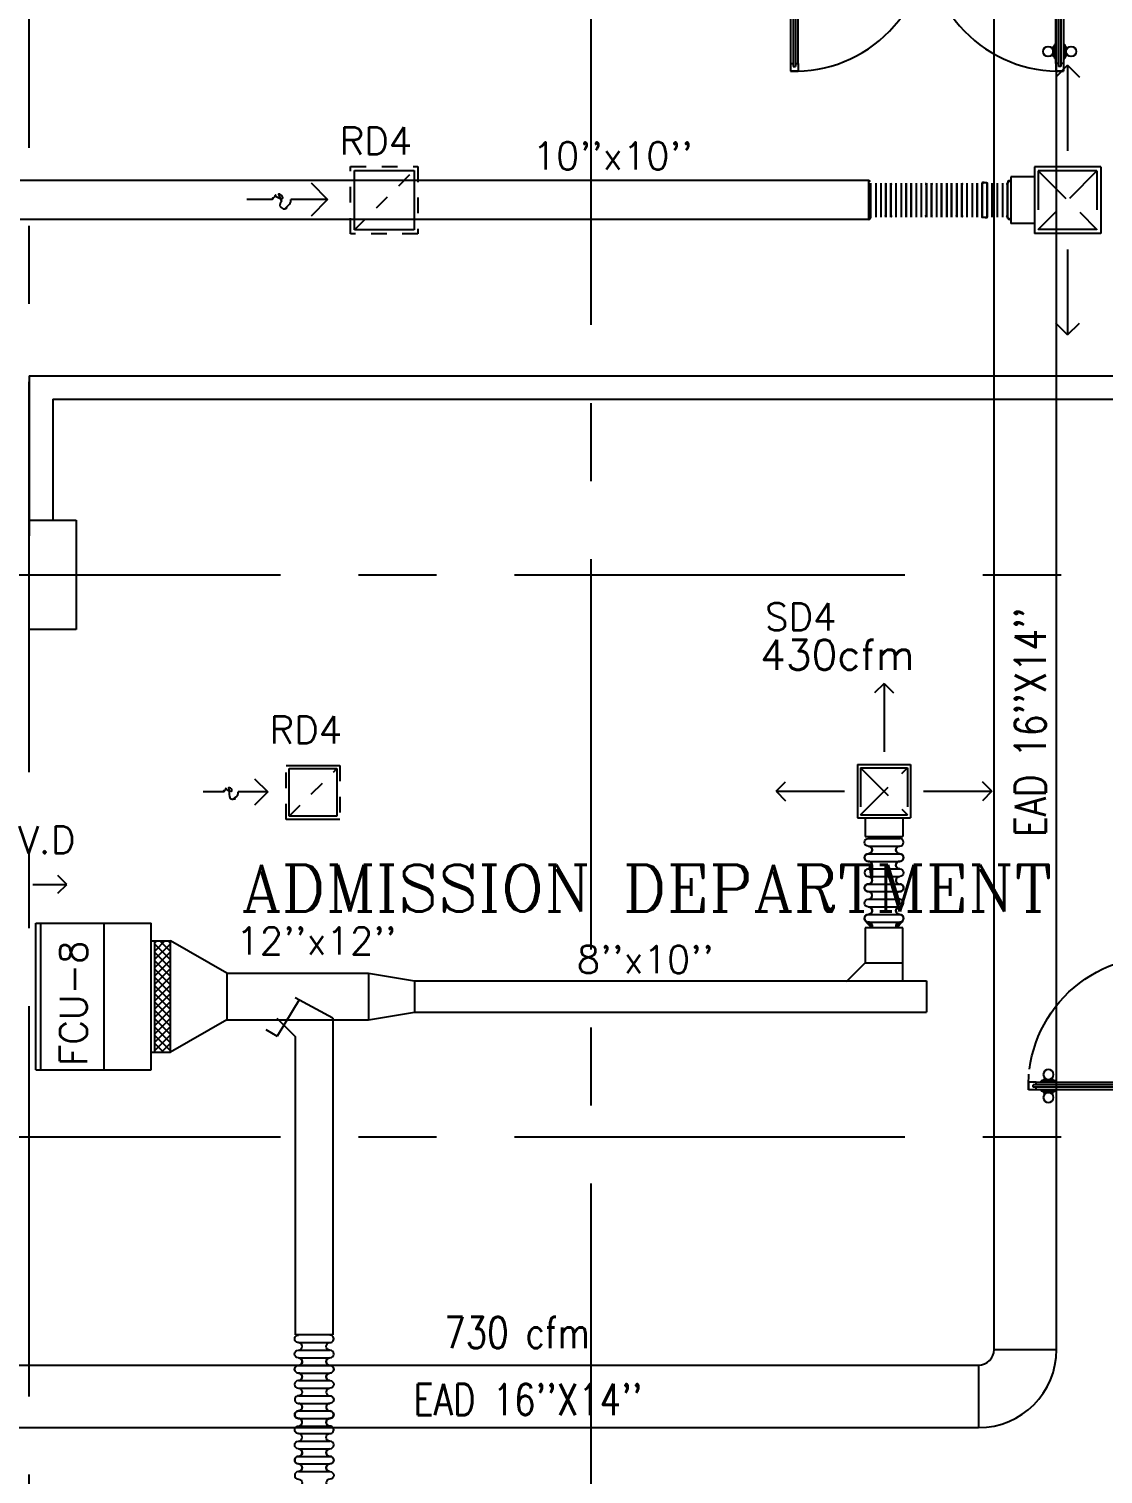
# Model space of a CAD drawing. Extents: x 417866230.2 to 417866327.8, y 43498045.5 to 43498135.4.
# Drawn here: x 417866283.83 to 417866290.71, y 43498071.74 to 43498081 of the extents above; entities that cross this region are included whole.
import ezdxf
from ezdxf.enums import TextEntityAlignment as Align

# ---------------------------------------------------------------- set-up
doc = ezdxf.new("R2010")
doc.units = 0
doc.header["$MEASUREMENT"] = 0
doc.linetypes.add('CENTERX2', pattern=[4, 2.5, -0.5, 0.5, -0.5])
doc.linetypes.add('HIDDEN', pattern=[0.375, 0.25, -0.125])
doc.layers.get('0').update_dxf_attribs({"linetype": 'CONTINUOUS'})
for name, color, linetype in [('AXES', 11, 'CENTERX2'), ('COL', 9, 'CONTINUOUS'), ('DOOR', 9, 'CONTINUOUS'), ('DUCT', 6, 'CONTINUOUS'), ('EXDUCT', 10, 'CONTINUOUS'), ('FCU', 6, 'CONTINUOUS'), ('HAT', 12, 'CONTINUOUS'), ('M-AC-FLEX', 3, 'CONTINUOUS'), ('M-EGU.', 2, 'CONTINUOUS'), ('RM-NAME', 9, 'CONTINUOUS'), ('SCD', 2, 'CONTINUOUS'), ('WALL', 4, 'CONTINUOUS')]:
    doc.layers.add(name, color=color, linetype=linetype)
doc.styles.add('ROMANC', font='romanc', dxfattribs={"height": 0.1})
doc.styles.add('ROMANS', font='ROMANS.shx', dxfattribs={"width": 0.6})

# ---------------------------------------------------------------- blocks, each defined once
blk = doc.blocks.new('A$C272A55A0')
at = {"layer": 'DOOR', "color": 0, "linetype": 'ByBlock'}
for p, q in [((0, 900.4), (0, 1050.4)), ((50, 1050.4), (0, 1050.4)), ((50, 950.4), (50, 1050.4)), ((1750, 950.4), (1750, 1050.4)), ((1750, 1050.4), (1800, 1050.4)), ((1800, 1050.4), (1800, 900.4)), ((25, 950.4), (50, 950.4)), ((25, 900.4), (25, 950.4)), ((1775, 950.4), (1750, 950.4)), ((1775, 900.4), (1775, 950.4)), ((0, 900.4), (25, 900.4)), ((75, 900.4), (25, 900.4)), ((25, 850.4), (25, 900.4)), ((42, 850.4), (25, 850.4)), ((58, 870.4), (42, 870.4)), ((42, 870.4), (42, 850.4)), ((58, 850.4), (58, 870.4)), ((75, 850.4), (58, 850.4)), ((75, 900.4), (75, 850.4)), ((1725, 900.4), (1775, 900.4)), ((1725, 900.4), (1725, 850.4)), ((1725, 850.4), (1742, 850.4)), ((1742, 870.4), (1758, 870.4)), ((1742, 850.4), (1742, 870.4)), ((1758, 870.4), (1758, 850.4)), ((1758, 850.4), (1775, 850.4)), ((1800, 900.4), (1775, 900.4)), ((1775, 850.4), (1775, 900.4)), ((1717.8, 160.1), (1708.8, 160.1)), ((1708.8, 95.3), (1708.8, 160.1)), ((1717.8, 95.3), (1708.8, 95.3)), ((1725, 172.7), (1717.8, 172.7)), ((1717.8, 172.7), (1717.8, 82.7)), ((1717.8, 95.3), (1717.8, 160.1)), ((1775, 172.7), (1782.2, 172.7)), ((1782.2, 172.7), (1782.2, 82.7)), ((1782.2, 160.1), (1791.2, 160.1)), ((1782.2, 95.3), (1782.2, 160.1)), ((1782.2, 95.3), (1791.2, 95.3)), ((1791.2, 95.3), (1791.2, 160.1)), ((25, 50.4), (42, 50.4)), ((25, 50.4), (25, 0.4)), ((25, 0.4), (75, 0.4)), ((75, 0.4), (25, 0.4)), ((42, 50.4), (42, 30.4)), ((42, 30.4), (58, 30.4)), ((58, 50.4), (75, 50.4)), ((58, 50.4), (58, 30.4)), ((75, 50.4), (75, 0.4)), ((1725, 82.7), (1717.8, 82.7)), ((1742, 50.4), (1725, 50.4)), ((1725, 50.4), (1725, 0.4)), ((1775, 0.4), (1725, 0.4)), ((1725, 0.4), (1775, 0.4)), ((1742, 50.4), (1742, 30.4)), ((1758, 30.4), (1742, 30.4)), ((1775, 50.4), (1758, 50.4)), ((1758, 50.4), (1758, 30.4)), ((1775, 82.7), (1782.2, 82.7)), ((1775, 50.4), (1775, 0.4))]:
    blk.add_line(p, q, dxfattribs=at)
at = {"layer": 'DOOR', "color": 9, "linetype": 'ByBlock'}
for p, q in [((50, 1050.4), (0, 1010.2)), ((50, 1050.4), (0, 936.6)), ((50, 1050.4), (36.6, 950.4)), ((1750, 1050.4), (1800, 1010.2)), ((1750, 1050.4), (1800, 936.6)), ((1750, 1050.4), (1763.4, 950.4))]:
    blk.add_line(p, q, dxfattribs=at)
at = {"layer": 'DOOR', "linetype": 'ByBlock'}
for p, q in [((25, 850.4), (25, 50.4)), ((42, 850.4), (42, 50.4)), ((58, 850.4), (58, 50.4)), ((75, 50.4), (75, 850.4)), ((1725, 50.4), (1725, 850.4)), ((1742, 850.4), (1742, 50.4)), ((1758, 850.4), (1758, 50.4)), ((1775, 850.4), (1775, 50.4))]:
    blk.add_line(p, q, dxfattribs=at)
at = {"layer": 'DOOR', "color": 0, "linetype": 'ByBlock'}
for centre in [(1676.5, 127.7), (1823.5, 127.7)]:
    blk.add_circle(centre, 32.4, dxfattribs=at)
at = {"layer": 'DOOR', "color": 9, "linetype": 'ByBlock'}
for centre, radius, start, end in [((50, 1050.4), 54.4, 203.20738, 270), ((50, 1050.4), 34.4, 180, 270), ((50, 1050.4), 14.4, 180, 270), ((1750, 1050.4), 14.4, 270, 0), ((1750, 1050.4), 34.4, 270, 0), ((1750, 1050.4), 54.4, 270, 336.79262), ((50, 1050.4), 74.4, 227.77643, 270), ((50, 1050.4), 94.4, 238.01819, 270), ((50, 1050.4), 114.4, 244.08384, 257.37743), ((1750, 1050.4), 74.4, 270, 312.22357), ((1750, 1050.4), 94.4, 270, 301.98181), ((1750, 1050.4), 114.4, 282.62257, 295.91616), ((50, 1050.4), 134.4, 248.15985, 259.28002), ((50, 1050.4), 154.4, 251.10529, 256.28577), ((1750, 1050.4), 134.4, 280.71998, 291.84015), ((1750, 1050.4), 154.4, 283.71423, 288.89471)]:
    blk.add_arc(centre, radius, start, end, dxfattribs=at)
at = {"layer": 'DOOR', "linetype": 'HIDDEN', "ltscale": 0.5}
for centre, start, end in [((50, 851.4), 268.31738, 3.29648), ((1750, 851.4), 176.70352, 271.68262)]:
    blk.add_arc(centre, 851.4, start, end, dxfattribs=at)
at = {"layer": 'WALL', "linetype": 'ByBlock'}
blk.add_line((1800, 900.4), (1800, 1050.4), dxfattribs=at)
blk = doc.blocks.new('DOOR90')
at = {"layer": 'DOOR', "color": 7, "linetype": 'ByBlock'}
for p, q in [((-150, 0), (0, 0)), ((-150, 0), (-150, -25)), ((0, -50), (-113.7, 0)), ((0, -50), (-40.1, 0)), ((0, -50), (0, 0)), ((-1000, -25), (-1050, -25)), ((-1050, -75), (-1050, -25)), ((-1050, -25), (-1050, -75)), ((-1000, -75), (-1050, -75)), ((-1000, -42), (-1020, -42)), ((-1020, -42), (-1020, -58)), ((-1000, -58), (-1020, -58)), ((-1000, -25), (-1000, -42)), ((-1000, -58), (-1000, -75)), ((-877.6, -17.8), (-967.6, -17.8)), ((-967.6, -25), (-967.6, -17.8)), ((-967.6, -75), (-967.6, -82.2)), ((-877.6, -82.2), (-967.6, -82.2)), ((-955, -8.8), (-890.2, -8.8)), ((-955, -17.8), (-955, -8.8)), ((-955, -17.8), (-890.2, -17.8)), ((-955, -82.2), (-890.2, -82.2)), ((-955, -82.2), (-955, -91.2)), ((-955, -91.2), (-890.2, -91.2)), ((-890.2, -17.8), (-890.2, -8.8)), ((-890.2, -82.2), (-890.2, -91.2)), ((-877.6, -25), (-877.6, -17.8)), ((-877.6, -75), (-877.6, -82.2)), ((-200, -25), (-150, -25)), ((-200, -42), (-200, -25)), ((-180, -42), (-200, -42)), ((-200, -58), (-180, -58)), ((-200, -75), (-200, -58)), ((-150, -75), (-200, -75)), ((-180, -58), (-180, -42)), ((-150, -25), (-100, -25)), ((-150, -75), (-150, -25)), ((-100, -25), (-100, -50)), ((0, -50), (-100, -36.6)), ((-100, -50), (0, -50)), ((-150, -875), (-100, -875)), ((-150, -900), (-150, -875)), ((-150, -900), (0, -900)), ((0, -900), (-150, -900)), ((0, -850), (-113.7, -900)), ((-100, -875), (-100, -850)), ((0, -850), (-100, -863.4)), ((-100, -850), (0, -850)), ((0, -850), (-40.1, -900)), ((0, -850), (0, -900))]:
    blk.add_line(p, q, dxfattribs=at)
at = {"layer": 'DOOR', "linetype": 'ByBlock'}
for p, q in [((-200, -25), (-1000, -25)), ((-200, -42), (-1000, -42)), ((-200, -58), (-1000, -58)), ((-1000, -75), (-200, -75))]:
    blk.add_line(p, q, dxfattribs=at)
at = {"layer": 'DOOR', "color": 7, "linetype": 'ByBlock'}
for centre in [(-922.6, 23.5), (-922.6, -123.5)]:
    blk.add_circle(centre, 32.4, dxfattribs=at)
for centre, radius, start, end in [((0, -50), 154.4, 161.10529, 166.28577), ((0, -50), 94.4, 148.01819, 180), ((0, -50), 134.4, 158.15985, 169.28002), ((0, -50), 114.4, 154.08384, 167.37743), ((0, -50), 74.4, 137.77643, 180), ((0, -50), 54.4, 113.20738, 180), ((0, -50), 34.4, 90, 180), ((0, -50), 14.4, 90, 180), ((0, -850), 154.4, 193.71423, 198.89471), ((0, -850), 134.4, 190.71998, 201.84015), ((0, -850), 94.4, 180, 211.98181), ((0, -850), 74.4, 180, 222.22357), ((0, -850), 54.4, 180, 246.79262), ((0, -850), 34.4, 180, 270), ((0, -850), 14.4, 180, 270)]:
    blk.add_arc(centre, radius, start, end, dxfattribs=at)
at = {"layer": 'DOOR', "linetype": 'HIDDEN', "ltscale": 0.5}
blk.add_arc((-222.2, -50), 828.2, 178.27012, 275.00304, dxfattribs=at)
blk = doc.blocks.new('*X118')
at = {"color": 0}
for p, q in [((23911.7, -1650.2), (23966, -1595.9)), ((23911.7, -1597.2), (23912.9, -1595.9)), ((23969.8, -1695.9), (23911.7, -1637.8)), ((23919, -1695.9), (24019, -1595.9)), ((24022.8, -1695.9), (23922.8, -1595.9)), ((23972, -1695.9), (24072, -1595.9)), ((24075.9, -1695.9), (23975.9, -1595.9)), ((24025.1, -1695.9), (24125.1, -1595.9)), ((24128.9, -1695.9), (24028.9, -1595.9)), ((24078.1, -1695.9), (24178.1, -1595.9)), ((24181.9, -1695.9), (24081.9, -1595.9)), ((24131.1, -1695.9), (24231.1, -1595.9)), ((24235, -1695.9), (24135, -1595.9)), ((24184.2, -1695.9), (24284.2, -1595.9)), ((24288, -1695.9), (24188, -1595.9)), ((24237.2, -1695.9), (24337.2, -1595.9)), ((24341, -1695.9), (24241, -1595.9)), ((24290.2, -1695.9), (24390.2, -1595.9)), ((24394.1, -1695.9), (24294.1, -1595.9)), ((24343.3, -1695.9), (24443.3, -1595.9)), ((24447.1, -1695.9), (24347.1, -1595.9)), ((24396.3, -1695.9), (24496.3, -1595.9)), ((24500.1, -1695.9), (24400.1, -1595.9)), ((24449.3, -1695.9), (24549.3, -1595.9)), ((24553.2, -1695.9), (24453.2, -1595.9)), ((24502.4, -1695.9), (24602.4, -1595.9)), ((24606.2, -1695.9), (24506.2, -1595.9)), ((24555.4, -1695.9), (24623.7, -1627.6)), ((24623.7, -1660.4), (24559.2, -1595.9)), ((24623.7, -1607.4), (24612.3, -1595.9)), ((23916.8, -1695.9), (23911.7, -1690.9)), ((24608.4, -1695.9), (24623.7, -1680.7))]:
    blk.add_line(p, q, dxfattribs=at)
blk = doc.blocks.new('15RCD')
at = {"layer": 'M-EGU.', "linetype": 'HIDDEN'}
for p, q in [((-215.5, -215.5), (-215.5, 215.5)), ((-215.5, 215.5), (215.5, 215.5)), ((-190.5, -190.5), (190.5, 190.5)), ((215.5, 215.5), (215.5, -215.5)), ((215.5, -215.5), (-215.5, -215.5))]:
    blk.add_line(p, q, dxfattribs=at)
at = {"layer": 'M-EGU.'}
for p, q in [((-190.5, -190.5), (-190.5, 190.5)), ((-190.5, 190.5), (190.5, 190.5)), ((190.5, 190.5), (190.5, -190.5)), ((-468.7, 110.1), (-362.7, 4)), ((-717.7, 4), (-880.4, 4)), ((-362.7, 4), (-598.2, 4)), ((-362.7, 4), (-468.7, -102)), ((190.5, -190.5), (-190.5, -190.5))]:
    blk.add_line(p, q, dxfattribs=at)
blk.add_lwpolyline([(-717.7, 4, -0.1324), (-701, 28.2, -0.15664), (-677.9, 37.7, -0.736612), (-658.9, -9.5, 0.774232), (-638, -55.2, 0.203349), (-606.4, -34.6, 0.193808), (-598.2, 4)], format="xyb", dxfattribs=at)

msp = doc.modelspace()

# ---------------------------------------------------------------- hatches: boundary and pattern name
at = {"layer": 'HAT'}
h = msp.add_hatch(dxfattribs=at)
h.set_pattern_fill('ANSI31', color=256, scale=300, style=0)
h.set_pattern_definition([(45, (0, 0), (-26.5165042945, 26.5165042945), [])])
h.paths.add_polyline_path([(417866284.1369, 43498077.5021), (417866284.1369, 43498077.8521), (417866283.8369, 43498077.8521), (417866283.8369, 43498077.5021)])
h.paths.add_polyline_path([(417866283.8369, 43498077.1521), (417866284.1369, 43498077.1521), (417866284.1369, 43498077.5021), (417866283.8369, 43498077.5021)])

# ---------------------------------------------------------------- linework, layer by layer
at = {"layer": 'AXES'}
for p, q in [((417866283.8369, 43498056.2378), (417866283.8369, 43498134.3653)), ((417866287.4369, 43498063.1021), (417866287.4369, 43498121.9221)), ((417866230.9454, 43498077.5021), (417866300.0369, 43498077.5021)), ((417866230.9454, 43498073.9021), (417866300.0369, 43498073.9021))]:
    msp.add_line(p, q, dxfattribs=at)
at = {"layer": 'COL'}
for p, q in [((417866283.8369, 43498077.1521), (417866283.8369, 43498077.8521)), ((417866283.8369, 43498077.8521), (417866284.1369, 43498077.8521)), ((417866284.1369, 43498077.8521), (417866284.1369, 43498077.1521)), ((417866284.1369, 43498077.1521), (417866283.8369, 43498077.1521))]:
    msp.add_line(p, q, dxfattribs=at)
at = {"layer": 'DUCT'}
for p, q in [((417866289.2121, 43498080.0271), (417866283.7794, 43498080.0271)), ((417866289.2121, 43498080.0271), (417866289.2121, 43498079.7771)), ((417866289.2121, 43498079.7771), (417866283.7794, 43498079.7771)), ((417866289.4318, 43498075.2398), (417866289.1918, 43498075.2398)), ((417866289.1918, 43498075.2398), (417866289.1918, 43498075.0169)), ((417866289.4318, 43498074.8969), (417866289.4318, 43498075.2398)), ((417866285.1027, 43498074.95), (417866284.7417, 43498075.156)), ((417866289.0718, 43498074.8969), (417866289.1918, 43498075.0169)), ((417866289.1918, 43498075.0169), (417866289.4318, 43498075.0169)), ((417866285.1027, 43498074.95), (417866286.0089, 43498074.95)), ((417866285.1027, 43498074.95), (417866285.1027, 43498074.65)), ((417866286.0089, 43498074.95), (417866286.0089, 43498074.65)), ((417866286.0089, 43498074.95), (417866286.3054, 43498074.9)), ((417866286.3054, 43498074.9), (417866286.3054, 43498074.7)), ((417866286.3054, 43498074.9), (417866289.5843, 43498074.9)), ((417866289.5843, 43498074.9), (417866289.5843, 43498074.7)), ((417866285.5646, 43498074.779), (417866285.4241, 43498074.5463)), ((417866285.7818, 43498074.6618), (417866285.5395, 43498074.7925)), ((417866286.0089, 43498074.65), (417866286.3054, 43498074.7)), ((417866286.3054, 43498074.7), (417866289.5843, 43498074.7)), ((417866285.1027, 43498074.65), (417866284.7417, 43498074.444)), ((417866285.1027, 43498074.65), (417866286.0089, 43498074.65)), ((417866285.352, 43498074.588), (417866285.4241, 43498074.5463)), ((417866285.4218, 43498074.6618), (417866285.5418, 43498074.5418)), ((417866285.7818, 43498074.6618), (417866285.7818, 43498072.632)), ((417866285.5418, 43498072.632), (417866285.5418, 43498074.5418)), ((417866285.7818, 43498072.632), (417866285.5418, 43498072.632))]:
    msp.add_line(p, q, dxfattribs=at)
at = {"layer": 'EXDUCT', "linetype": 'Continuous'}
for p, q in [((417866290.0167, 43498072.5385), (417866290.0167, 43498089.6287)), ((417866290.4167, 43498072.5385), (417866290.4167, 43498089.6287)), ((417866290.0167, 43498072.5385), (417866290.4167, 43498072.5385)), ((417866280.693, 43498072.4385), (417866289.9167, 43498072.4385)), ((417866289.9167, 43498072.4385), (417866289.9167, 43498072.0385)), ((417866280.693, 43498072.0385), (417866289.9167, 43498072.0385))]:
    msp.add_line(p, q, dxfattribs=at)
for radius in [0.5, 0.1]:
    msp.add_arc((417866289.9167, 43498072.5385), radius, 270, 0, dxfattribs=at)
at = {"layer": 'FCU', "color": 6}
for p, q in [((417866283.8797, 43498074.33), (417866283.8797, 43498075.27)), ((417866283.8797, 43498075.27), (417866284.6167, 43498075.27)), ((417866284.3167, 43498074.33), (417866284.3167, 43498075.27)), ((417866284.6167, 43498074.33), (417866284.6167, 43498075.27)), ((417866283.8797, 43498074.33), (417866284.6167, 43498074.33))]:
    msp.add_line(p, q, dxfattribs=at)
at = {"layer": 'FCU', "color": 3}
for p, q in [((417866283.9117, 43498074.33), (417866283.9117, 43498075.27)), ((417866284.6167, 43498075.156), (417866284.7417, 43498075.156)), ((417866284.6417, 43498074.444), (417866284.6417, 43498075.156)), ((417866284.7417, 43498074.444), (417866284.7417, 43498075.156)), ((417866284.6167, 43498074.444), (417866284.7417, 43498074.444))]:
    msp.add_line(p, q, dxfattribs=at)
at = {"layer": 'M-AC-FLEX', "color": 11}
for p, q in [((417866289.2258, 43498079.7929), (417866289.2258, 43498080.0109)), ((417866289.2259, 43498080.0112), (417866289.2259, 43498079.7932)), ((417866289.2584, 43498080.0112), (417866289.2584, 43498079.7932)), ((417866289.2584, 43498080.0112), (417866289.2584, 43498079.7932)), ((417866289.291, 43498080.0112), (417866289.291, 43498079.7932)), ((417866289.291, 43498080.0112), (417866289.291, 43498079.7932)), ((417866289.3236, 43498080.0112), (417866289.3236, 43498079.7932)), ((417866289.3236, 43498080.0112), (417866289.3236, 43498079.7932)), ((417866289.3236, 43498079.7929), (417866289.3236, 43498080.0109)), ((417866289.3236, 43498079.7929), (417866289.3236, 43498080.0109)), ((417866289.3556, 43498080.0112), (417866289.3556, 43498079.7932)), ((417866289.3556, 43498080.0112), (417866289.3556, 43498079.7932)), ((417866289.3556, 43498079.7929), (417866289.3556, 43498080.0109)), ((417866289.3556, 43498079.7929), (417866289.3556, 43498080.0109)), ((417866289.3882, 43498080.0112), (417866289.3882, 43498079.7932)), ((417866289.3882, 43498080.0112), (417866289.3882, 43498079.7932)), ((417866289.4208, 43498080.0112), (417866289.4208, 43498079.7932)), ((417866289.4208, 43498080.0112), (417866289.4208, 43498079.7932)), ((417866289.4534, 43498080.0112), (417866289.4534, 43498079.7932)), ((417866289.4534, 43498080.0112), (417866289.4534, 43498079.7932)), ((417866289.4534, 43498079.7929), (417866289.4534, 43498080.0109)), ((417866289.4534, 43498079.7929), (417866289.4534, 43498080.0109)), ((417866289.4854, 43498080.0112), (417866289.4854, 43498079.7932)), ((417866289.4854, 43498080.0112), (417866289.4854, 43498079.7932)), ((417866289.4854, 43498079.7929), (417866289.4854, 43498080.0109)), ((417866289.4854, 43498079.7929), (417866289.4854, 43498080.0109)), ((417866289.518, 43498080.0112), (417866289.518, 43498079.7932)), ((417866289.518, 43498080.0112), (417866289.518, 43498079.7932)), ((417866289.5506, 43498080.0112), (417866289.5506, 43498079.7932)), ((417866289.5506, 43498080.0112), (417866289.5506, 43498079.7932)), ((417866289.5832, 43498080.0112), (417866289.5832, 43498079.7932)), ((417866289.5832, 43498080.0112), (417866289.5832, 43498079.7932)), ((417866289.5832, 43498079.7929), (417866289.5832, 43498080.0109)), ((417866289.5832, 43498079.7929), (417866289.5832, 43498080.0109)), ((417866289.6152, 43498080.0112), (417866289.6152, 43498079.7932)), ((417866289.6152, 43498080.0112), (417866289.6152, 43498079.7932)), ((417866289.6152, 43498079.7929), (417866289.6152, 43498080.0109)), ((417866289.6152, 43498079.7929), (417866289.6152, 43498080.0109)), ((417866289.6478, 43498080.0112), (417866289.6478, 43498079.7932)), ((417866289.6478, 43498080.0112), (417866289.6478, 43498079.7932)), ((417866289.6804, 43498080.0112), (417866289.6804, 43498079.7932)), ((417866289.6804, 43498080.0112), (417866289.6804, 43498079.7932)), ((417866289.6804, 43498080.0112), (417866289.6804, 43498079.7932)), ((417866289.6804, 43498079.7929), (417866289.6804, 43498080.0109)), ((417866289.713, 43498080.0112), (417866289.713, 43498079.7932)), ((417866289.713, 43498080.0112), (417866289.713, 43498079.7932)), ((417866289.713, 43498080.0112), (417866289.713, 43498079.7932)), ((417866289.713, 43498079.7929), (417866289.713, 43498080.0109)), ((417866289.745, 43498080.0112), (417866289.745, 43498079.7932)), ((417866289.745, 43498079.7929), (417866289.745, 43498080.0109)), ((417866289.7781, 43498080.0112), (417866289.7781, 43498079.7932)), ((417866289.7781, 43498080.0112), (417866289.7781, 43498079.7932)), ((417866289.7781, 43498079.7929), (417866289.7781, 43498080.0109)), ((417866289.7781, 43498079.7929), (417866289.7781, 43498080.0109)), ((417866289.8101, 43498079.7929), (417866289.8101, 43498080.0109)), ((417866289.8101, 43498079.7929), (417866289.8101, 43498080.0109)), ((417866289.8102, 43498080.0112), (417866289.8102, 43498079.7932)), ((417866289.8102, 43498080.0112), (417866289.8102, 43498079.7932)), ((417866289.8427, 43498080.0112), (417866289.8427, 43498079.7932)), ((417866289.8427, 43498080.0112), (417866289.8427, 43498079.7932)), ((417866289.8753, 43498080.0112), (417866289.8753, 43498079.7932)), ((417866289.8753, 43498080.0112), (417866289.8753, 43498079.7932)), ((417866289.9079, 43498080.0112), (417866289.9079, 43498079.7932)), ((417866289.9079, 43498080.0112), (417866289.9079, 43498079.7932)), ((417866289.9079, 43498079.7929), (417866289.9079, 43498080.0109)), ((417866289.9079, 43498079.7929), (417866289.9079, 43498080.0109)), ((417866289.9399, 43498080.0112), (417866289.9399, 43498079.7932)), ((417866289.9399, 43498080.0112), (417866289.9399, 43498079.7932)), ((417866289.9399, 43498079.7929), (417866289.9399, 43498080.0109)), ((417866289.9399, 43498079.7929), (417866289.9399, 43498080.0109)), ((417866289.9725, 43498080.0112), (417866289.9725, 43498079.7932)), ((417866289.9725, 43498080.0112), (417866289.9725, 43498079.7932)), ((417866289.9725, 43498079.7929), (417866289.9725, 43498080.0109)), ((417866289.9725, 43498079.7929), (417866289.9725, 43498080.0109)), ((417866290.0045, 43498080.0112), (417866290.0045, 43498079.7932)), ((417866290.0045, 43498080.0112), (417866290.0045, 43498079.7932)), ((417866290.0045, 43498079.7929), (417866290.0045, 43498080.0109)), ((417866290.0045, 43498079.7929), (417866290.0045, 43498080.0109)), ((417866290.0371, 43498080.0112), (417866290.0371, 43498079.7932)), ((417866290.0371, 43498080.0112), (417866290.0371, 43498079.7932)), ((417866290.0697, 43498080.0112), (417866290.0697, 43498079.7932)), ((417866290.0697, 43498080.0112), (417866290.0697, 43498079.7932)), ((417866290.1023, 43498080.0112), (417866290.1023, 43498079.7932)), ((417866290.1023, 43498080.0112), (417866290.1023, 43498079.7932)), ((417866290.1023, 43498079.7929), (417866290.1023, 43498080.0109)), ((417866290.1023, 43498079.7929), (417866290.1023, 43498080.0109)), ((417866289.2112, 43498075.8123), (417866289.4124, 43498075.8123)), ((417866289.2112, 43498075.7636), (417866289.4124, 43498075.7636)), ((417866289.2112, 43498075.7148), (417866289.4124, 43498075.7148)), ((417866289.2112, 43498075.7148), (417866289.4124, 43498075.7148)), ((417866289.2112, 43498075.6661), (417866289.4124, 43498075.6661)), ((417866289.2112, 43498075.6661), (417866289.4124, 43498075.6661)), ((417866289.2112, 43498075.6173), (417866289.4124, 43498075.6173)), ((417866289.2112, 43498075.5686), (417866289.4124, 43498075.5686)), ((417866289.2112, 43498075.5198), (417866289.4124, 43498075.5198)), ((417866289.2112, 43498075.5198), (417866289.4124, 43498075.5198)), ((417866289.2112, 43498075.5198), (417866289.4124, 43498075.5198)), ((417866289.2112, 43498075.4719), (417866289.4124, 43498075.4719)), ((417866289.2112, 43498075.4719), (417866289.4124, 43498075.4719)), ((417866289.2112, 43498075.4719), (417866289.4124, 43498075.4719)), ((417866289.2112, 43498075.4232), (417866289.4124, 43498075.4232)), ((417866289.2112, 43498075.3744), (417866289.4124, 43498075.3744)), ((417866289.2112, 43498075.3257), (417866289.4124, 43498075.3257)), ((417866289.2112, 43498075.3257), (417866289.4124, 43498075.3257)), ((417866289.2112, 43498075.2769), (417866289.4124, 43498075.2769)), ((417866289.2112, 43498075.2769), (417866289.4124, 43498075.2769)), ((417866285.5612, 43498072.5832), (417866285.7624, 43498072.5832)), ((417866285.5612, 43498072.5345), (417866285.7624, 43498072.5345)), ((417866285.5612, 43498072.4857), (417866285.7624, 43498072.4857)), ((417866285.5612, 43498072.437), (417866285.7624, 43498072.437)), ((417866285.5612, 43498072.437), (417866285.7624, 43498072.437)), ((417866285.5612, 43498072.3882), (417866285.7624, 43498072.3882)), ((417866285.5612, 43498072.3882), (417866285.7624, 43498072.3882)), ((417866285.5612, 43498072.3395), (417866285.7624, 43498072.3395)), ((417866285.5612, 43498072.2907), (417866285.7624, 43498072.2907)), ((417866285.5612, 43498072.242), (417866285.7624, 43498072.242)), ((417866285.5612, 43498072.1941), (417866285.7624, 43498072.1941)), ((417866285.5612, 43498072.1941), (417866285.7624, 43498072.1941)), ((417866285.5612, 43498072.1453), (417866285.7624, 43498072.1453)), ((417866285.5612, 43498072.1453), (417866285.7624, 43498072.1453)), ((417866285.5612, 43498072.1453), (417866285.7624, 43498072.1453)), ((417866285.5612, 43498072.0974), (417866285.7624, 43498072.0974)), ((417866285.5612, 43498072.0974), (417866285.7624, 43498072.0974)), ((417866285.5612, 43498072.0974), (417866285.7624, 43498072.0974)), ((417866285.5612, 43498072.0487), (417866285.7624, 43498072.0487)), ((417866285.5612, 43498072.0487), (417866285.7624, 43498072.0487)), ((417866285.5612, 43498072.0008), (417866285.7624, 43498072.0008)), ((417866285.5612, 43498071.952), (417866285.7624, 43498071.952)), ((417866285.5612, 43498071.9033), (417866285.7624, 43498071.9033)), ((417866285.5612, 43498071.8545), (417866285.7624, 43498071.8545)), ((417866285.5612, 43498071.8545), (417866285.7624, 43498071.8545)), ((417866285.5612, 43498071.8058), (417866285.7624, 43498071.8058)), ((417866285.5612, 43498071.8058), (417866285.7624, 43498071.8058)), ((417866285.5612, 43498071.757), (417866285.7624, 43498071.757))]:
    msp.add_line(p, q, dxfattribs=at)
at = {"layer": 'M-AC-FLEX'}
for points in [[(417866289.2121, 43498080.0271, -0.377983), (417866289.2258, 43498080.0109)], [(417866289.2259, 43498080.0112, 1), (417866289.2584, 43498080.0112, -1), (417866289.291, 43498080.0112)], [(417866289.2584, 43498080.0112, -1), (417866289.2259, 43498080.0112)], [(417866289.291, 43498080.0112, 1), (417866289.2584, 43498080.0112)], [(417866289.2584, 43498080.0112, -1), (417866289.291, 43498080.0112)], [(417866289.3236, 43498080.0112, -1), (417866289.291, 43498080.0112, 1), (417866289.2584, 43498080.0112)], [(417866289.291, 43498080.0112, 1), (417866289.3236, 43498080.0112)], [(417866289.3236, 43498080.0112, -0.412332), (417866289.3074, 43498079.9949, -0.412332)], [(417866289.3556, 43498080.0107, -0.00451), (417866289.3556, 43498080.0109, 1.018005), (417866289.3236, 43498080.0109)], [(417866289.3236, 43498080.0107, 0.00451), (417866289.3236, 43498080.0109, -1.018005), (417866289.3556, 43498080.0109)], [(417866289.3556, 43498080.0112, 1), (417866289.3882, 43498080.0112, -1), (417866289.4208, 43498080.0112)], [(417866289.3556, 43498080.0112, 0.412332), (417866289.3718, 43498079.9949, 0.412332)], [(417866289.3882, 43498080.0112, -1), (417866289.3556, 43498080.0112)], [(417866289.3882, 43498080.0112, -1), (417866289.4208, 43498080.0112)], [(417866289.4534, 43498080.0112, -1), (417866289.4208, 43498080.0112, 1), (417866289.3882, 43498080.0112)], [(417866289.4208, 43498080.0112, 1), (417866289.3882, 43498080.0112)], [(417866289.4208, 43498080.0112, 1), (417866289.4534, 43498080.0112)], [(417866289.4854, 43498080.0107, -0.00451), (417866289.4854, 43498080.0109, 1.018005), (417866289.4534, 43498080.0109)], [(417866289.4534, 43498080.0107, 0.00451), (417866289.4534, 43498080.0109, -1.018005), (417866289.4854, 43498080.0109)], [(417866289.4854, 43498080.0112, 1), (417866289.518, 43498080.0112, -1), (417866289.5506, 43498080.0112)], [(417866289.518, 43498080.0112, -1), (417866289.4854, 43498080.0112)], [(417866289.5506, 43498080.0112, 1), (417866289.518, 43498080.0112)], [(417866289.518, 43498080.0112, -1), (417866289.5506, 43498080.0112)], [(417866289.5832, 43498080.0112, -1), (417866289.5506, 43498080.0112, 1), (417866289.518, 43498080.0112)], [(417866289.5506, 43498080.0112, 1), (417866289.5832, 43498080.0112)], [(417866289.5832, 43498080.0112, -0.412332), (417866289.567, 43498079.9949, -0.412332)], [(417866289.5832, 43498080.0107, 0.00451), (417866289.5832, 43498080.0109, -1.018005), (417866289.6152, 43498080.0109)], [(417866289.6152, 43498080.0107, -0.00451), (417866289.6152, 43498080.0109, 1.018005), (417866289.5832, 43498080.0109)], [(417866289.6152, 43498080.0112, 1), (417866289.6478, 43498080.0112, -1), (417866289.6804, 43498080.0112)], [(417866289.6478, 43498080.0112, -1), (417866289.6152, 43498080.0112)], [(417866289.6152, 43498080.0112, 0.412332), (417866289.6314, 43498079.9949, 0.412332)], [(417866289.6478, 43498080.0112, -1), (417866289.6804, 43498080.0112)], [(417866289.713, 43498080.0112, -1), (417866289.6804, 43498080.0112, 1), (417866289.6478, 43498080.0112)], [(417866289.6804, 43498080.0112, 1), (417866289.6478, 43498080.0112)], [(417866289.6804, 43498080.0112, 1), (417866289.713, 43498080.0112)], [(417866289.713, 43498080.0112, -1), (417866289.6804, 43498080.0112)], [(417866289.745, 43498080.0107, -0.00451), (417866289.745, 43498080.0109, 1.018005), (417866289.713, 43498080.0109)], [(417866289.7449, 43498080.0112, 0.981024), (417866289.7781, 43498080.0112)], [(417866289.8102, 43498080.0107, -0.00451), (417866289.8101, 43498080.0109, 1.018005), (417866289.7781, 43498080.0109)], [(417866289.7781, 43498080.0107, 0.00451), (417866289.7781, 43498080.0109, -1.018005), (417866289.8101, 43498080.0109)], [(417866289.8102, 43498080.0112, 1), (417866289.8427, 43498080.0112, -1), (417866289.8753, 43498080.0112)], [(417866289.8102, 43498080.0112, 0.412332), (417866289.8263, 43498079.9949, 0.412332)], [(417866289.8427, 43498080.0112, -1), (417866289.8102, 43498080.0112)], [(417866289.8427, 43498080.0112, -1), (417866289.8753, 43498080.0112)], [(417866289.9079, 43498080.0112, -1), (417866289.8753, 43498080.0112, 1), (417866289.8427, 43498080.0112)], [(417866289.8753, 43498080.0112, 1), (417866289.8427, 43498080.0112)], [(417866289.8753, 43498080.0112, 1), (417866289.9079, 43498080.0112)], [(417866289.9079, 43498080.0107, 0.00451), (417866289.9079, 43498080.0109, -1.018005), (417866289.9399, 43498080.0109)], [(417866289.9399, 43498080.0107, -0.00451), (417866289.9399, 43498080.0109, 1.018005), (417866289.9079, 43498080.0109)], [(417866289.9725, 43498080.0112, -1), (417866289.9399, 43498080.0112, 0.12762), (417866289.9379, 43498080.0192, 0.12762)], [(417866289.9399, 43498080.0112, 1), (417866289.9725, 43498080.0112, -0.12762), (417866289.9746, 43498080.0192, -0.12762)], [(417866289.9725, 43498080.0112, -1), (417866289.9399, 43498080.0112)], [(417866289.9399, 43498080.0112, 1), (417866289.9725, 43498080.0112)], [(417866290.0045, 43498080.0107, -0.00451), (417866290.0045, 43498080.0109, 1.018005), (417866289.9725, 43498080.0109)], [(417866289.9725, 43498080.0107, 0.00451), (417866289.9725, 43498080.0109, -1.018005), (417866290.0045, 43498080.0109)], [(417866290.0045, 43498080.0112, 1), (417866290.0371, 43498080.0112, -1), (417866290.0697, 43498080.0112)], [(417866290.0371, 43498080.0112, -1), (417866290.0045, 43498080.0112)], [(417866290.0697, 43498080.0112, 1), (417866290.0371, 43498080.0112)], [(417866290.0371, 43498080.0112, -1), (417866290.0697, 43498080.0112)], [(417866290.1023, 43498080.0112, -1), (417866290.0697, 43498080.0112, 1), (417866290.0371, 43498080.0112)], [(417866290.0697, 43498080.0112, 1), (417866290.1023, 43498080.0112)], [(417866290.1023, 43498080.0112, -0.412332), (417866290.0861, 43498079.9949, -0.412332)], [(417866290.1023, 43498080.0107, 0.00451), (417866290.1023, 43498080.0109, -0.548542), (417866290.1248, 43498080.0259, -0.548542)], [(417866290.1248, 43498080.0259, 0.548542), (417866290.1023, 43498080.0109)], [(417866289.2259, 43498079.7932, -0.377941), (417866289.2121, 43498079.777, -0.377941)], [(417866289.2121, 43498079.777, 0.367782), (417866289.2259, 43498079.7926)], [(417866289.2259, 43498079.7932, 0.00451), (417866289.2258, 43498079.7929, -0.008922), (417866289.2258, 43498079.7923)], [(417866289.2259, 43498079.7926, 0.004461), (417866289.2258, 43498079.7929)], [(417866289.2259, 43498079.7932, -1), (417866289.2584, 43498079.7932, 1), (417866289.291, 43498079.7932)], [(417866289.3236, 43498079.7932, 1), (417866289.291, 43498079.7932, -1), (417866289.2584, 43498079.7932)], [(417866289.3236, 43498079.7932, 0.412332), (417866289.3074, 43498079.8095, 0.412332)], [(417866289.3236, 43498079.7932, -0.00451), (417866289.3236, 43498079.7929, 0.008922), (417866289.3236, 43498079.7923)], [(417866289.3556, 43498079.7932, -0.999838), (417866289.3236, 43498079.7926)], [(417866289.3236, 43498079.7932, 0.999838), (417866289.3556, 43498079.7926)], [(417866289.3236, 43498079.7932, 0.999838), (417866289.3556, 43498079.7926)], [(417866289.3556, 43498079.7932, -0.999838), (417866289.3236, 43498079.7926)], [(417866289.3236, 43498079.7926, -0.004461), (417866289.3236, 43498079.7929)], [(417866289.3236, 43498079.7926, -0.004461), (417866289.3236, 43498079.7929)], [(417866289.3236, 43498079.7929, 0.008922), (417866289.3236, 43498079.7923)], [(417866289.3556, 43498079.7932, -0.412332), (417866289.3718, 43498079.8095, -0.412332)], [(417866289.3556, 43498079.7932, -1), (417866289.3882, 43498079.7932, 1), (417866289.4208, 43498079.7932)], [(417866289.3556, 43498079.7932, 0.00451), (417866289.3556, 43498079.7929, -0.008922), (417866289.3556, 43498079.7923)], [(417866289.3556, 43498079.7926, 0.004461), (417866289.3556, 43498079.7929)], [(417866289.3556, 43498079.7929, -0.008922), (417866289.3556, 43498079.7923)], [(417866289.3556, 43498079.7926, 0.004461), (417866289.3556, 43498079.7929)], [(417866289.4534, 43498079.7932, 1), (417866289.4208, 43498079.7932, -1), (417866289.3882, 43498079.7932)], [(417866289.4534, 43498079.7932, -0.00451), (417866289.4534, 43498079.7929, 0.008922), (417866289.4534, 43498079.7923)], [(417866289.4854, 43498079.7932, -0.999838), (417866289.4534, 43498079.7926)], [(417866289.4534, 43498079.7932, 0.999838), (417866289.4854, 43498079.7926)], [(417866289.4534, 43498079.7932, 0.999838), (417866289.4854, 43498079.7926)], [(417866289.4854, 43498079.7932, -0.999838), (417866289.4534, 43498079.7926)], [(417866289.4534, 43498079.7926, -0.004461), (417866289.4534, 43498079.7929)], [(417866289.4534, 43498079.7926, -0.004461), (417866289.4534, 43498079.7929)], [(417866289.4534, 43498079.7929, 0.008922), (417866289.4534, 43498079.7923)], [(417866289.4854, 43498079.7932, -1), (417866289.518, 43498079.7932, 1), (417866289.5506, 43498079.7932)], [(417866289.4854, 43498079.7932, 0.00451), (417866289.4854, 43498079.7929, -0.008922), (417866289.4854, 43498079.7923)], [(417866289.4854, 43498079.7926, 0.004461), (417866289.4854, 43498079.7929)], [(417866289.4854, 43498079.7929, -0.008922), (417866289.4854, 43498079.7923)], [(417866289.4854, 43498079.7926, 0.004461), (417866289.4854, 43498079.7929)], [(417866289.5832, 43498079.7932, 1), (417866289.5506, 43498079.7932, -1), (417866289.518, 43498079.7932)], [(417866289.5832, 43498079.7932, 0.412332), (417866289.567, 43498079.8095, 0.412332)], [(417866289.5832, 43498079.7932, 0.999838), (417866289.6152, 43498079.7926)], [(417866289.6152, 43498079.7932, -0.999838), (417866289.5832, 43498079.7926)], [(417866289.5832, 43498079.7932, -0.00451), (417866289.5832, 43498079.7929, 0.008922), (417866289.5832, 43498079.7923)], [(417866289.6152, 43498079.7932, -0.999838), (417866289.5832, 43498079.7926)], [(417866289.5832, 43498079.7932, 0.999838), (417866289.6152, 43498079.7926)], [(417866289.5832, 43498079.7926, -0.004461), (417866289.5832, 43498079.7929)], [(417866289.5832, 43498079.7929, 0.008922), (417866289.5832, 43498079.7923)], [(417866289.5832, 43498079.7926, -0.004461), (417866289.5832, 43498079.7929)], [(417866289.6152, 43498079.7932, -1), (417866289.6478, 43498079.7932, 1), (417866289.6804, 43498079.7932)], [(417866289.6152, 43498079.7932, -0.412332), (417866289.6314, 43498079.8095, -0.412332)], [(417866289.6152, 43498079.7932, 0.00451), (417866289.6152, 43498079.7929, -0.008922), (417866289.6152, 43498079.7923)], [(417866289.6152, 43498079.7926, 0.004461), (417866289.6152, 43498079.7929)], [(417866289.6152, 43498079.7926, 0.004461), (417866289.6152, 43498079.7929)], [(417866289.6152, 43498079.7929, -0.008922), (417866289.6152, 43498079.7923)], [(417866289.713, 43498079.7932, 1), (417866289.6804, 43498079.7932, -1), (417866289.6478, 43498079.7932)], [(417866289.6804, 43498079.7932, 0.00451), (417866289.6804, 43498079.7929, -0.008922), (417866289.6804, 43498079.7923)], [(417866289.6804, 43498079.7926, 0.004461), (417866289.6804, 43498079.7929)], [(417866289.7781, 43498079.7932, 1), (417866289.7455, 43498079.7932, -1), (417866289.713, 43498079.7932)], [(417866289.713, 43498079.7932, -0.00451), (417866289.713, 43498079.7929, 0.008922), (417866289.713, 43498079.7923)], [(417866289.713, 43498079.7926, -0.004461), (417866289.713, 43498079.7929)], [(417866289.7781, 43498079.7932, 0.412332), (417866289.7619, 43498079.8095, 0.412332)], [(417866289.7781, 43498079.7932, -0.00451), (417866289.7781, 43498079.7929, 0.008922), (417866289.7781, 43498079.7923)], [(417866289.8102, 43498079.7932, -0.999838), (417866289.7781, 43498079.7926)], [(417866289.7781, 43498079.7932, 0.999838), (417866289.8102, 43498079.7926)], [(417866289.7781, 43498079.7932, 0.999838), (417866289.8102, 43498079.7926)], [(417866289.8102, 43498079.7932, -0.999838), (417866289.7781, 43498079.7926)], [(417866289.7781, 43498079.7926, -0.004461), (417866289.7781, 43498079.7929)], [(417866289.7781, 43498079.7926, -0.004461), (417866289.7781, 43498079.7929)], [(417866289.7781, 43498079.7929, 0.008922), (417866289.7781, 43498079.7923)], [(417866289.8102, 43498079.7932, 0.00451), (417866289.8101, 43498079.7929, -0.008922), (417866289.8101, 43498079.7923)], [(417866289.8102, 43498079.7926, 0.004461), (417866289.8101, 43498079.7929)], [(417866289.8101, 43498079.7929, -0.008922), (417866289.8101, 43498079.7923)], [(417866289.8102, 43498079.7926, 0.004461), (417866289.8101, 43498079.7929)], [(417866289.8102, 43498079.7932, -0.412332), (417866289.8263, 43498079.8095, -0.412332)], [(417866289.8102, 43498079.7932, -1), (417866289.8427, 43498079.7932, 1), (417866289.8753, 43498079.7932)], [(417866289.9079, 43498079.7932, 1), (417866289.8753, 43498079.7932, -1), (417866289.8427, 43498079.7932)], [(417866289.9079, 43498079.7932, 0.999838), (417866289.9399, 43498079.7926)], [(417866289.9399, 43498079.7932, -0.999838), (417866289.9079, 43498079.7926)], [(417866289.9079, 43498079.7932, -0.00451), (417866289.9079, 43498079.7929, 0.008922), (417866289.9079, 43498079.7923)], [(417866289.9399, 43498079.7932, -0.999838), (417866289.9079, 43498079.7926)], [(417866289.9079, 43498079.7932, 0.999838), (417866289.9399, 43498079.7926)], [(417866289.9079, 43498079.7926, -0.004461), (417866289.9079, 43498079.7929)], [(417866289.9079, 43498079.7929, 0.008922), (417866289.9079, 43498079.7923)], [(417866289.9079, 43498079.7926, -0.004461), (417866289.9079, 43498079.7929)], [(417866289.9725, 43498079.7932, 1), (417866289.9399, 43498079.7932, -0.12762), (417866289.9379, 43498079.7852, -0.12762)], [(417866289.9399, 43498079.7932, -1), (417866289.9725, 43498079.7932, 0.12762), (417866289.9746, 43498079.7852, 0.12762)], [(417866289.9399, 43498079.7932, 0.00451), (417866289.9399, 43498079.7929, -0.008922), (417866289.9399, 43498079.7923)], [(417866289.9399, 43498079.7926, 0.004461), (417866289.9399, 43498079.7929)], [(417866289.9399, 43498079.7926, 0.004461), (417866289.9399, 43498079.7929)], [(417866289.9399, 43498079.7929, -0.008922), (417866289.9399, 43498079.7923)], [(417866289.9725, 43498079.7932, -0.00451), (417866289.9725, 43498079.7929, 0.008922), (417866289.9725, 43498079.7923)], [(417866290.0045, 43498079.7932, -0.999838), (417866289.9725, 43498079.7926)], [(417866289.9725, 43498079.7932, 0.999838), (417866290.0045, 43498079.7926)], [(417866289.9725, 43498079.7932, 0.999838), (417866290.0045, 43498079.7926)], [(417866290.0045, 43498079.7932, -0.999838), (417866289.9725, 43498079.7926)], [(417866289.9725, 43498079.7926, -0.004461), (417866289.9725, 43498079.7929)], [(417866289.9725, 43498079.7926, -0.004461), (417866289.9725, 43498079.7929)], [(417866289.9725, 43498079.7929, 0.008922), (417866289.9725, 43498079.7923)], [(417866290.0045, 43498079.7932, -1), (417866290.0371, 43498079.7932, 1), (417866290.0697, 43498079.7932)], [(417866290.0045, 43498079.7932, 0.00451), (417866290.0045, 43498079.7929, -0.008922), (417866290.0045, 43498079.7923)], [(417866290.0045, 43498079.7926, 0.004461), (417866290.0045, 43498079.7929)], [(417866290.0045, 43498079.7929, -0.008922), (417866290.0045, 43498079.7923)], [(417866290.0045, 43498079.7926, 0.004461), (417866290.0045, 43498079.7929)], [(417866290.1023, 43498079.7932, 1), (417866290.0697, 43498079.7932, -1), (417866290.0371, 43498079.7932)], [(417866290.1023, 43498079.7932, 0.412332), (417866290.0861, 43498079.8095, 0.412332)], [(417866290.1023, 43498079.7932, -0.00451), (417866290.1023, 43498079.7929, 0.008922), (417866290.1023, 43498079.7923)], [(417866290.1023, 43498079.7932, 0.548464), (417866290.1248, 43498079.7782, 0.548464)], [(417866290.1023, 43498079.7926, -0.004461), (417866290.1023, 43498079.7929)], [(417866290.1023, 43498079.7929, 0.008922), (417866290.1023, 43498079.7923)], [(417866290.1023, 43498079.7926, -0.004461), (417866290.1023, 43498079.7929)], [(417866290.1248, 43498079.7782, -0.536918), (417866290.1023, 43498079.7926)], [(417866290.1248, 43498079.7782, -0.536918), (417866290.1023, 43498079.7926)], [(417866289.2112, 43498075.7148, 1), (417866289.2112, 43498075.7636, -1), (417866289.2112, 43498075.8123, 0.269853), (417866289.2324, 43498075.8247, 0.269853)], [(417866289.4124, 43498075.7148, -1), (417866289.4124, 43498075.7636, 1), (417866289.4124, 43498075.8123, -0.269853), (417866289.3912, 43498075.8247, -0.269853)], [(417866289.2112, 43498075.7636, -1), (417866289.2112, 43498075.7148, 1), (417866289.2112, 43498075.6661)], [(417866289.2217, 43498075.7612, -0.799204), (417866289.2112, 43498075.7148, 1), (417866289.2112, 43498075.6661)], [(417866289.2112, 43498075.6173, 1), (417866289.2112, 43498075.6661, -1), (417866289.2112, 43498075.7148)], [(417866289.2217, 43498075.6197, 0.799204), (417866289.2112, 43498075.6661, -1), (417866289.2112, 43498075.7148)], [(417866289.4124, 43498075.7636, 1), (417866289.4124, 43498075.7148, -1), (417866289.4124, 43498075.6661)], [(417866289.402, 43498075.7612, 0.799204), (417866289.4124, 43498075.7148, -1), (417866289.4124, 43498075.6661)], [(417866289.4124, 43498075.6173, -1), (417866289.4124, 43498075.6661, 1), (417866289.4124, 43498075.7148)], [(417866289.402, 43498075.6197, -0.799204), (417866289.4124, 43498075.6661, 1), (417866289.4124, 43498075.7148)], [(417866289.2112, 43498075.6661, -1), (417866289.2112, 43498075.6173, 1), (417866289.2112, 43498075.5686, -1), (417866289.2112, 43498075.5198, 1.018005), (417866289.2112, 43498075.4719)], [(417866289.4124, 43498075.6661, 1), (417866289.4124, 43498075.6173, -1), (417866289.4124, 43498075.5686, 1), (417866289.4124, 43498075.5198, -1.018005), (417866289.4124, 43498075.4719)], [(417866289.2112, 43498075.3257, 1), (417866289.2112, 43498075.3744, -1), (417866289.2112, 43498075.4232, 1), (417866289.2112, 43498075.4719, -1.018005), (417866289.2112, 43498075.5198)], [(417866289.4124, 43498075.3257, -1), (417866289.4124, 43498075.3744, 1), (417866289.4124, 43498075.4232, -1), (417866289.4124, 43498075.4719, 1.018005), (417866289.4124, 43498075.5198)], [(417866289.2112, 43498075.3744, -1), (417866289.2112, 43498075.3257, 1), (417866289.2112, 43498075.2769)], [(417866289.2217, 43498075.3721, -0.799204), (417866289.2112, 43498075.3257, 1), (417866289.2112, 43498075.2769)], [(417866289.4124, 43498075.3744, 1), (417866289.4124, 43498075.3257, -1), (417866289.4124, 43498075.2769)], [(417866289.402, 43498075.3721, 0.799204), (417866289.4124, 43498075.3257, -1), (417866289.4124, 43498075.2769)], [(417866289.2319, 43498075.2398, 0.586781), (417866289.2112, 43498075.2769, -1), (417866289.2112, 43498075.3257)], [(417866289.2319, 43498075.2398, 0.58678), (417866289.2112, 43498075.2769, -1), (417866289.2112, 43498075.3257)], [(417866289.2112, 43498075.2769, -0.58678), (417866289.2319, 43498075.2398, -0.58678)], [(417866289.3917, 43498075.2398, -0.58678), (417866289.4124, 43498075.2769, 1), (417866289.4124, 43498075.3257)], [(417866289.3917, 43498075.2398, -0.58678), (417866289.4124, 43498075.2769, 1), (417866289.4124, 43498075.3257)], [(417866289.4124, 43498075.2769, 0.58678), (417866289.3917, 43498075.2398, 0.58678)], [(417866285.5612, 43498072.437, 1), (417866285.5612, 43498072.4857, -1), (417866285.5612, 43498072.5345, 1), (417866285.5612, 43498072.5832, -1.018005), (417866285.5612, 43498072.6311)], [(417866285.7624, 43498072.437, -1), (417866285.7624, 43498072.4857, 1), (417866285.7624, 43498072.5345, -1), (417866285.7624, 43498072.5832, 1.018005), (417866285.7624, 43498072.6311)], [(417866285.5612, 43498072.4857, -1), (417866285.5612, 43498072.437, 1), (417866285.5612, 43498072.3882)], [(417866285.5717, 43498072.4833, -0.799204), (417866285.5612, 43498072.437, 1), (417866285.5612, 43498072.3882)], [(417866285.7624, 43498072.4857, 1), (417866285.7624, 43498072.437, -1), (417866285.7624, 43498072.3882)], [(417866285.752, 43498072.4833, 0.799204), (417866285.7624, 43498072.437, -1), (417866285.7624, 43498072.3882)], [(417866285.5717, 43498072.3418, 0.799204), (417866285.5612, 43498072.3882, -1), (417866285.5612, 43498072.437)], [(417866285.5612, 43498072.3395, 1), (417866285.5612, 43498072.3882, -1), (417866285.5612, 43498072.437)], [(417866285.5612, 43498072.3882, -1), (417866285.5612, 43498072.3395, 1), (417866285.5612, 43498072.2907, -1), (417866285.5612, 43498072.242, 1.018005), (417866285.5612, 43498072.1941)], [(417866285.752, 43498072.3418, -0.799204), (417866285.7624, 43498072.3882, 1), (417866285.7624, 43498072.437)], [(417866285.7624, 43498072.3395, -1), (417866285.7624, 43498072.3882, 1), (417866285.7624, 43498072.437)], [(417866285.7624, 43498072.3882, 1), (417866285.7624, 43498072.3395, -1), (417866285.7624, 43498072.2907, 1), (417866285.7624, 43498072.242, -1.018005), (417866285.7624, 43498072.1941)], [(417866285.5612, 43498072.1941, -1), (417866285.5612, 43498072.1453, 1.018005), (417866285.5612, 43498072.0974)], [(417866285.7624, 43498072.1941, 1), (417866285.7624, 43498072.1453, -1.018005), (417866285.7624, 43498072.0974)], [(417866285.5612, 43498072.0487, 1), (417866285.5612, 43498072.0974, -1.018005), (417866285.5612, 43498072.1453)], [(417866285.7624, 43498072.0487, -1), (417866285.7624, 43498072.0974, 1.018005), (417866285.7624, 43498072.1453)], [(417866285.5612, 43498071.8545, 1), (417866285.5612, 43498071.9033, -1), (417866285.5612, 43498071.952, 1), (417866285.5612, 43498072.0008, -1.018005), (417866285.5612, 43498072.0487)], [(417866285.7624, 43498071.8545, -1), (417866285.7624, 43498071.9033, 1), (417866285.7624, 43498071.952, -1), (417866285.7624, 43498072.0008, 1.018005), (417866285.7624, 43498072.0487)], [(417866285.5612, 43498071.9033, -1), (417866285.5612, 43498071.8545, 1), (417866285.5612, 43498071.8058)], [(417866285.7624, 43498071.9033, 1), (417866285.7624, 43498071.8545, -1), (417866285.7624, 43498071.8058)], [(417866285.5717, 43498071.9009, -0.799204), (417866285.5612, 43498071.8545, 1), (417866285.5612, 43498071.8058)], [(417866285.5612, 43498071.757, 1), (417866285.5612, 43498071.8058, -1), (417866285.5612, 43498071.8545)], [(417866285.5717, 43498071.7594, 0.799204), (417866285.5612, 43498071.8058, -1), (417866285.5612, 43498071.8545)], [(417866285.752, 43498071.9009, 0.799204), (417866285.7624, 43498071.8545, -1), (417866285.7624, 43498071.8058)], [(417866285.7624, 43498071.757, -1), (417866285.7624, 43498071.8058, 1), (417866285.7624, 43498071.8545)], [(417866285.752, 43498071.7594, -0.799204), (417866285.7624, 43498071.8058, 1), (417866285.7624, 43498071.8545)], [(417866285.5612, 43498071.8058, -1), (417866285.5612, 43498071.757, 1), (417866285.5612, 43498071.7083, -1), (417866285.5612, 43498071.6595, 1.018005), (417866285.5612, 43498071.6116)], [(417866285.7624, 43498071.8058, 1), (417866285.7624, 43498071.757, -1), (417866285.7624, 43498071.7083, 1), (417866285.7624, 43498071.6595, -1.018005), (417866285.7624, 43498071.6116)]]:
    msp.add_lwpolyline(points, format="xyb", dxfattribs=at)
for centre, start, end in [((417866289.2112, 43498075.5442), 298.43136, 90), ((417866289.2112, 43498075.5442), 270, 61.56864), ((417866289.4124, 43498075.5442), 89.98223, 241.56863), ((417866289.4124, 43498075.5442), 89.98223, 241.56863), ((417866289.4124, 43498075.5442), 118.43137, 270.01777), ((417866289.4124, 43498075.5442), 118.43137, 270.01777), ((417866289.2112, 43498075.4476), 298.43136, 90), ((417866289.2112, 43498075.4476), 270, 61.56864), ((417866289.4124, 43498075.4476), 89.98223, 241.56863), ((417866289.4124, 43498075.4476), 89.98223, 241.56863), ((417866289.4124, 43498075.4476), 118.43137, 270.01777), ((417866289.4124, 43498075.4476), 118.43137, 270.01777), ((417866285.5612, 43498072.1697), 298.43136, 90), ((417866285.5612, 43498072.1697), 270, 61.56864), ((417866285.7624, 43498072.1697), 89.98223, 241.56863), ((417866285.7624, 43498072.1697), 89.98223, 241.56863), ((417866285.7624, 43498072.1697), 118.43137, 270.01777), ((417866285.7624, 43498072.1697), 118.43137, 270.01777), ((417866285.5612, 43498072.073), 298.43136, 90), ((417866285.5612, 43498072.073), 270, 61.56864), ((417866285.7624, 43498072.073), 89.98223, 241.56863), ((417866285.7624, 43498072.073), 89.98223, 241.56863), ((417866285.7624, 43498072.073), 118.43137, 270.01777), ((417866285.7624, 43498072.073), 118.43137, 270.01777)]:
    msp.add_arc(centre, 0.0244, start, end, dxfattribs=at)
at = {"layer": 'M-EGU.'}
for p, q in [((417866290.4878, 43498080.7661), (417866290.4114, 43498080.6897)), ((417866290.4878, 43498080.7661), (417866290.4878, 43498080.2176)), ((417866290.4878, 43498080.7661), (417866290.5642, 43498080.6897)), ((417866290.1248, 43498080.0521), (417866290.1248, 43498079.7521)), ((417866290.2748, 43498080.0521), (417866290.1248, 43498080.0521)), ((417866290.7008, 43498080.1151), (417866290.2748, 43498080.1151)), ((417866290.2748, 43498080.1151), (417866290.2748, 43498079.6891)), ((417866290.7008, 43498080.1151), (417866290.7008, 43498079.6891)), ((417866290.2748, 43498079.7521), (417866290.1248, 43498079.7521)), ((417866290.7008, 43498079.6891), (417866290.2748, 43498079.6891)), ((417866290.4878, 43498079.5866), (417866290.4878, 43498079.0381)), ((417866290.4878, 43498079.0381), (417866290.4114, 43498079.1144)), ((417866290.4878, 43498079.0381), (417866290.5642, 43498079.1144)), ((417866289.3118, 43498076.8063), (417866289.2507, 43498076.7452)), ((417866289.3118, 43498076.8063), (417866289.3729, 43498076.7452)), ((417866289.3118, 43498076.8063), (417866289.3118, 43498076.3675)), ((417866289.1414, 43498076.2855), (417866289.4822, 43498076.2855)), ((417866289.1414, 43498076.2855), (417866289.1414, 43498075.9447)), ((417866289.4822, 43498076.2855), (417866289.4822, 43498075.9447)), ((417866288.6206, 43498076.1151), (417866288.6817, 43498076.1762)), ((417866290.003, 43498076.1151), (417866289.9419, 43498076.1762)), ((417866288.6206, 43498076.1151), (417866289.0594, 43498076.1151)), ((417866288.6206, 43498076.1151), (417866288.6817, 43498076.054)), ((417866289.5642, 43498076.1151), (417866290.003, 43498076.1151)), ((417866290.003, 43498076.1151), (417866289.9419, 43498076.054)), ((417866289.1414, 43498075.9447), (417866289.4822, 43498075.9447)), ((417866289.1918, 43498075.9447), (417866289.1918, 43498075.8247)), ((417866289.4318, 43498075.9447), (417866289.4318, 43498075.8247)), ((417866289.1918, 43498075.8247), (417866289.4318, 43498075.8247)), ((417866283.8595, 43498075.5188), (417866284.0773, 43498075.5188))]:
    msp.add_line(p, q, dxfattribs=at)
at = {"layer": 'M-EGU.', "linetype": 'HIDDEN'}
for p, q in [((417866290.6758, 43498080.0901), (417866290.2998, 43498079.7141)), ((417866290.2998, 43498080.0901), (417866290.6758, 43498079.7141)), ((417866290.6758, 43498080.0901), (417866290.2998, 43498080.0901)), ((417866290.2998, 43498080.0901), (417866290.2998, 43498079.7141)), ((417866290.6758, 43498080.0901), (417866290.6758, 43498079.7141)), ((417866290.6758, 43498079.7141), (417866290.2998, 43498079.7141)), ((417866289.1614, 43498076.2655), (417866289.4622, 43498075.9647)), ((417866289.1614, 43498075.9647), (417866289.4622, 43498076.2655)), ((417866289.1614, 43498076.2655), (417866289.4622, 43498076.2655)), ((417866289.1614, 43498076.2655), (417866289.1614, 43498075.9647)), ((417866289.4622, 43498076.2655), (417866289.4622, 43498075.9647)), ((417866289.1614, 43498075.9647), (417866289.4622, 43498075.9647))]:
    msp.add_line(p, q, dxfattribs=at)
at = {"layer": 'M-EGU.', "color": 4}
for p, q in [((417866284.0773, 43498075.5188), (417866284.0208, 43498075.5753)), ((417866284.0208, 43498075.4622), (417866284.0773, 43498075.5188))]:
    msp.add_line(p, q, dxfattribs=at)
at = {"layer": 'WALL'}
for p, q in [((417866283.8369, 43498078.7771), (417866292.7619, 43498078.7771)), ((417866283.8369, 43498078.7771), (417866283.8369, 43498077.7521)), ((417866283.9869, 43498078.6271), (417866291.1369, 43498078.6271)), ((417866283.9869, 43498078.6271), (417866283.9869, 43498077.8521))]:
    msp.add_line(p, q, dxfattribs=at)

# ---------------------------------------------------------------- block references
at = {"layer": 'DOOR', "xscale": 0.001000000047497451, "yscale": 0.0009999999892897904, "zscale": 0.001}
msp.add_blockref('A$C272A55A0', (417866288.6869, 43498080.7267), dxfattribs=at)
at = {"layer": 'DOOR', "xscale": -0.001000000047497451, "yscale": 0.0009999999892897904, "zscale": 0.001, "rotation": 180}
msp.add_blockref('DOOR90', (417866291.2869, 43498074.1771), dxfattribs=at)
at = {"layer": 'FCU', "color": 11, "xscale": 0.001, "yscale": 0.001, "zscale": 0.001, "rotation": 90}
msp.add_blockref('*X118', (417866283.0458, 43498050.5323), dxfattribs=at)
at = {"layer": 'M-EGU.'}
for p, xscale, yscale, zscale in [((417866286.1108, 43498079.9021), 0.001, 0.001, 0.001), ((417866285.6543, 43498076.1076), 0.000800000011920929, 0.0007999999970197678, 0.0008)]:
    msp.add_blockref('15RCD', p, dxfattribs=dict(at, xscale=xscale, yscale=yscale, zscale=zscale))

# ---------------------------------------------------------------- texts
at = {"layer": 'RM-NAME', "style": 'ROMANC'}
msp.add_text('ADMISSION DEPARTMENT', height=0.3, dxfattribs=at).set_placement((417866287.793, 43498075.4944), align=Align.MIDDLE)
at = {"layer": 'SCD', "style": 'ROMANS'}
for s, height, p in [('RD4', 0.175, (417866285.8246, 43498080.1934)), ("10''x10''", 0.175, (417866287.0605, 43498080.0978)), ('SD4', 0.175, (417866288.5492, 43498077.1455)), ('430cfm', 0.1925, (417866288.5178, 43498076.8936)), ('RD4', 0.175, (417866285.3756, 43498076.421)), ('V.D', 0.175, (417866283.764, 43498075.7169)), ("12''x12''", 0.175, (417866285.1626, 43498075.0698)), ("8''x10''", 0.175, (417866287.3434, 43498074.9503))]:
    msp.add_text(s, height=height, dxfattribs=at).set_placement(p)
at = {"layer": 'SCD', "style": 'ROMANS', "width": 0.8}
msp.add_text("EAD 16''X14''", height=0.2, rotation=90, dxfattribs=at).set_placement((417866290.3491, 43498075.8238))
at = {"layer": 'SCD', "style": 'ROMANS'}
msp.add_text('FCU-8', height=0.175, rotation=90, dxfattribs=at).set_placement((417866284.2068, 43498074.3563))
at = {"layer": 'SCD', "style": 'ROMANS', "width": 0.8}
for s, p in [('730 cfm', (417866286.4955, 43498072.5472)), ("EAD 16''X14''", (417866286.2976, 43498072.1187))]:
    msp.add_text(s, height=0.2, dxfattribs=at).set_placement(p)

doc.saveas('drawing.dxf')
